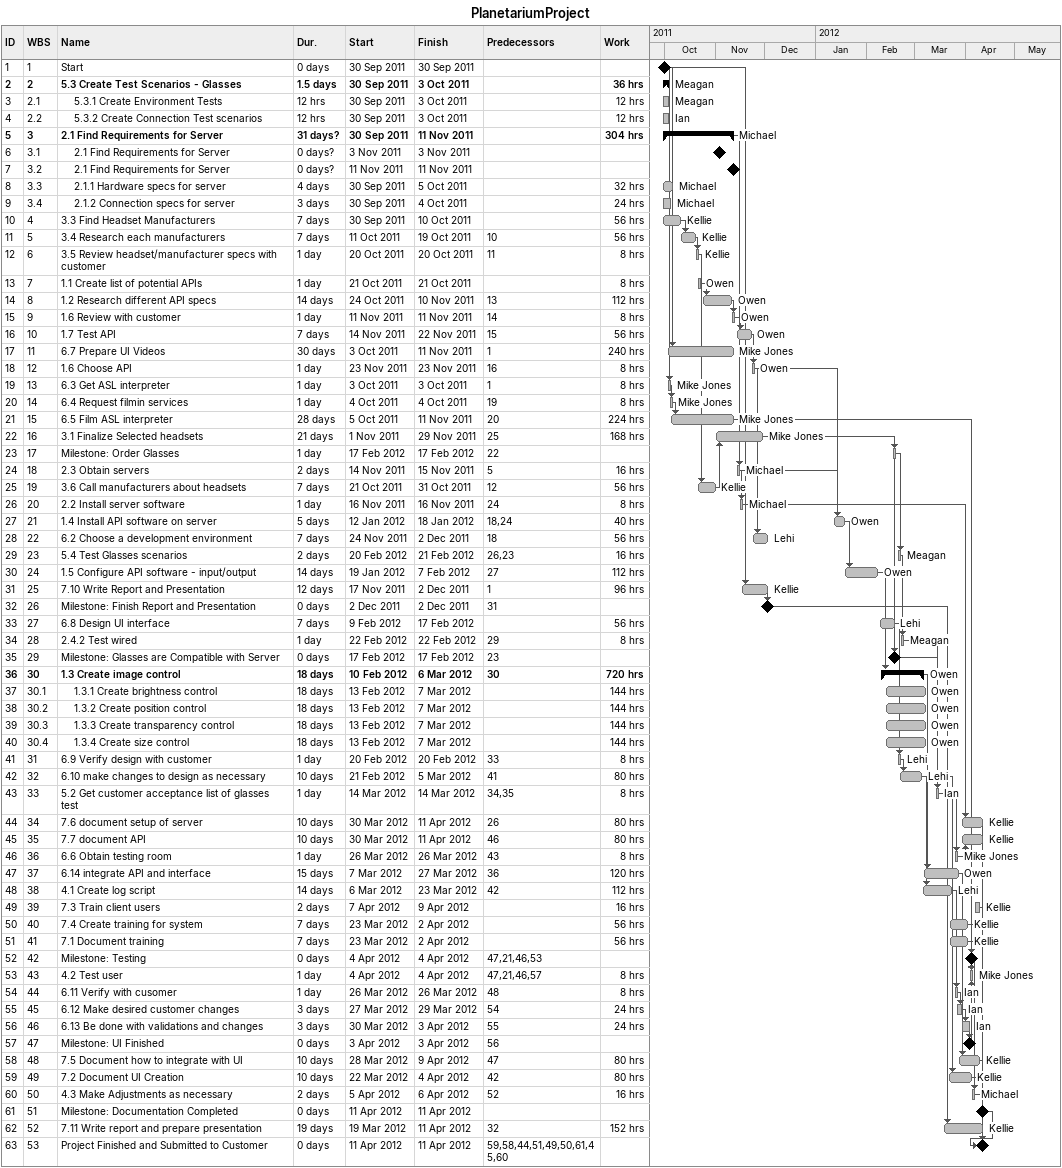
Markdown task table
PlanetariumProject

| ID | WBS | Task | Duration | Start | Finish | Predecessors | Resources | Work (h) |
|---|---|---|---|---|---|---|---|---|
| 1 | 1 | Start | 0d | 2011-09-30 | 2011-09-30 |  |  |  |
| 2 | 2 | **5.3 Create Test Scenarios - Glasses** | 1.5d | 2011-09-30 | 2011-10-03 |  | Meagan | 36 |
| 3 | 2.1 | 5.3.1 Create Environment Tests | 12h | 2011-09-30 | 2011-10-03 |  | Meagan | 12 |
| 4 | 2.2 | 5.3.2 Create Connection Test scenarios | 12h | 2011-09-30 | 2011-10-03 |  | Ian | 12 |
| 5 | 3 | **2.1 Find Requirements for Server** | 31d? | 2011-09-30 | 2011-11-11 |  | Michael | 304 |
| 6 | 3.1 | 2.1 Find Requirements for Server | 0d? | 2011-11-03 | 2011-11-03 |  |  |  |
| 7 | 3.2 | 2.1 Find Requirements for Server | 0d? | 2011-11-11 | 2011-11-11 |  |  |  |
| 8 | 3.3 | 2.1.1 Hardware specs for server | 4d | 2011-09-30 | 2011-10-05 |  | Michael | 32 |
| 9 | 3.4 | 2.1.2 Connection specs for server | 3d | 2011-09-30 | 2011-10-04 |  | Michael | 24 |
| 10 | 4 | 3.3 Find Headset Manufacturers | 7d | 2011-09-30 | 2011-10-10 |  | Kellie | 56 |
| 11 | 5 | 3.4 Research each manufacturers | 7d | 2011-10-11 | 2011-10-19 | 10 | Kellie | 56 |
| 12 | 6 | 3.5 Review headset/manufacturer specs with customer | 1d | 2011-10-20 | 2011-10-20 | 11 | Kellie | 8 |
| 13 | 7 | 1.1 Create list of potential APIs | 1d | 2011-10-21 | 2011-10-21 |  | Owen | 8 |
| 14 | 8 | 1.2 Research different API specs | 14d | 2011-10-24 | 2011-11-10 | 13 | Owen | 112 |
| 15 | 9 | 1.6 Review with customer | 1d | 2011-11-11 | 2011-11-11 | 14 | Owen | 8 |
| 16 | 10 | 1.7 Test API | 7d | 2011-11-14 | 2011-11-22 | 15 | Owen | 56 |
| 17 | 11 | 6.7 Prepare UI Videos | 30d | 2011-10-03 | 2011-11-11 | 1 | Mike Jones | 240 |
| 18 | 12 | 1.6 Choose API | 1d | 2011-11-23 | 2011-11-23 | 16 | Owen | 8 |
| 19 | 13 | 6.3 Get ASL interpreter | 1d | 2011-10-03 | 2011-10-03 | 1 | Mike Jones | 8 |
| 20 | 14 | 6.4 Request filmin services | 1d | 2011-10-04 | 2011-10-04 | 19 | Mike Jones | 8 |
| 21 | 15 | 6.5 Film ASL interpreter | 28d | 2011-10-05 | 2011-11-11 | 20 | Mike Jones | 224 |
| 22 | 16 | 3.1 Finalize Selected headsets | 21d | 2011-11-01 | 2011-11-29 | 25 | Mike Jones | 168 |
| 23 | 17 | Milestone: Order Glasses | 1d | 2012-02-17 | 2012-02-17 | 22 |  |  |
| 24 | 18 | 2.3 Obtain servers | 2d | 2011-11-14 | 2011-11-15 | 5 | Michael | 16 |
| 25 | 19 | 3.6 Call manufacturers about headsets | 7d | 2011-10-21 | 2011-10-31 | 12 | Kellie | 56 |
| 26 | 20 | 2.2 Install server software | 1d | 2011-11-16 | 2011-11-16 | 24 | Michael | 8 |
| 27 | 21 | 1.4 Install API software on server | 5d | 2012-01-12 | 2012-01-18 | 18, 24 | Owen | 40 |
| 28 | 22 | 6.2 Choose a development environment | 7d | 2011-11-24 | 2011-12-02 | 18 | Lehi | 56 |
| 29 | 23 | 5.4 Test Glasses scenarios | 2d | 2012-02-20 | 2012-02-21 | 26, 23 | Meagan | 16 |
| 30 | 24 | 1.5 Configure API software - input/output | 14d | 2012-01-19 | 2012-02-07 | 27 | Owen | 112 |
| 31 | 25 | 7.10 Write Report and Presentation | 12d | 2011-11-17 | 2011-12-02 | 1 | Kellie | 96 |
| 32 | 26 | Milestone: Finish Report and Presentation | 0d | 2011-12-02 | 2011-12-02 | 31 |  |  |
| 33 | 27 | 6.8 Design UI interface | 7d | 2012-02-09 | 2012-02-17 |  | Lehi | 56 |
| 34 | 28 | 2.4.2 Test wired | 1d | 2012-02-22 | 2012-02-22 | 29 | Meagan | 8 |
| 35 | 29 | Milestone: Glasses are Compatible with Server | 0d | 2012-02-17 | 2012-02-17 | 23 |  |  |
| 36 | 30 | **1.3 Create image control** | 18d | 2012-02-10 | 2012-03-06 | 30 | Owen | 720 |
| 37 | 30.1 | 1.3.1 Create brightness control | 18d | 2012-02-13 | 2012-03-07 |  | Owen | 144 |
| 38 | 30.2 | 1.3.2 Create position control | 18d | 2012-02-13 | 2012-03-07 |  | Owen | 144 |
| 39 | 30.3 | 1.3.3 Create transparency control | 18d | 2012-02-13 | 2012-03-07 |  | Owen | 144 |
| 40 | 30.4 | 1.3.4 Create size control | 18d | 2012-02-13 | 2012-03-07 |  | Owen | 144 |
| 41 | 31 | 6.9 Verify design with customer | 1d | 2012-02-20 | 2012-02-20 | 33 | Lehi | 8 |
| 42 | 32 | 6.10 make changes to design as necessary | 10d | 2012-02-21 | 2012-03-05 | 41 | Lehi | 80 |
| 43 | 33 | 5.2 Get customer acceptance list of glasses test | 1d | 2012-03-14 | 2012-03-14 | 34, 35 | Ian | 8 |
| 44 | 34 | 7.6 document setup of server | 10d | 2012-03-30 | 2012-04-11 | 26 | Kellie | 80 |
| 45 | 35 | 7.7 document API | 10d | 2012-03-30 | 2012-04-11 | 46 | Kellie | 80 |
| 46 | 36 | 6.6 Obtain testing room | 1d | 2012-03-26 | 2012-03-26 | 43 | Mike Jones | 8 |
| 47 | 37 | 6.14 integrate API and interface | 15d | 2012-03-07 | 2012-03-27 | 36 | Owen | 120 |
| 48 | 38 | 4.1 Create log script | 14d | 2012-03-06 | 2012-03-23 | 42 | Lehi | 112 |
| 49 | 39 | 7.3 Train client users | 2d | 2012-04-07 | 2012-04-09 |  | Kellie | 16 |
| 50 | 40 | 7.4 Create training for system | 7d | 2012-03-23 | 2012-04-02 |  | Kellie | 56 |
| 51 | 41 | 7.1 Document training | 7d | 2012-03-23 | 2012-04-02 |  | Kellie | 56 |
| 52 | 42 | Milestone: Testing | 0d | 2012-04-04 | 2012-04-04 | 47, 21, 46, 53 |  |  |
| 53 | 43 | 4.2 Test user | 1d | 2012-04-04 | 2012-04-04 | 47, 21, 46, 57 | Mike Jones | 8 |
| 54 | 44 | 6.11 Verify with cusomer | 1d | 2012-03-26 | 2012-03-26 | 48 | Ian | 8 |
| 55 | 45 | 6.12 Make desired customer changes | 3d | 2012-03-27 | 2012-03-29 | 54 | Ian | 24 |
| 56 | 46 | 6.13 Be done with validations and changes | 3d | 2012-03-30 | 2012-04-03 | 55 | Ian | 24 |
| 57 | 47 | Milestone: UI Finished | 0d | 2012-04-03 | 2012-04-03 | 56 |  |  |
| 58 | 48 | 7.5 Document how to integrate with UI | 10d | 2012-03-28 | 2012-04-09 | 47 | Kellie | 80 |
| 59 | 49 | 7.2 Document UI Creation | 10d | 2012-03-22 | 2012-04-04 | 42 | Kellie | 80 |
| 60 | 50 | 4.3 Make Adjustments as necessary | 2d | 2012-04-05 | 2012-04-06 | 52 | Michael | 16 |
| 61 | 51 | Milestone: Documentation Completed | 0d | 2012-04-11 | 2012-04-11 |  |  |  |
| 62 | 52 | 7.11 Write report and prepare presentation | 19d | 2012-03-19 | 2012-04-11 | 32 | Kellie | 152 |
| 63 | 53 | Project Finished and Submitted to Customer | 0d | 2012-04-11 | 2012-04-11 | 59, 58, 44, 51, 49, 50, 61, 45, 60 |  |  |
